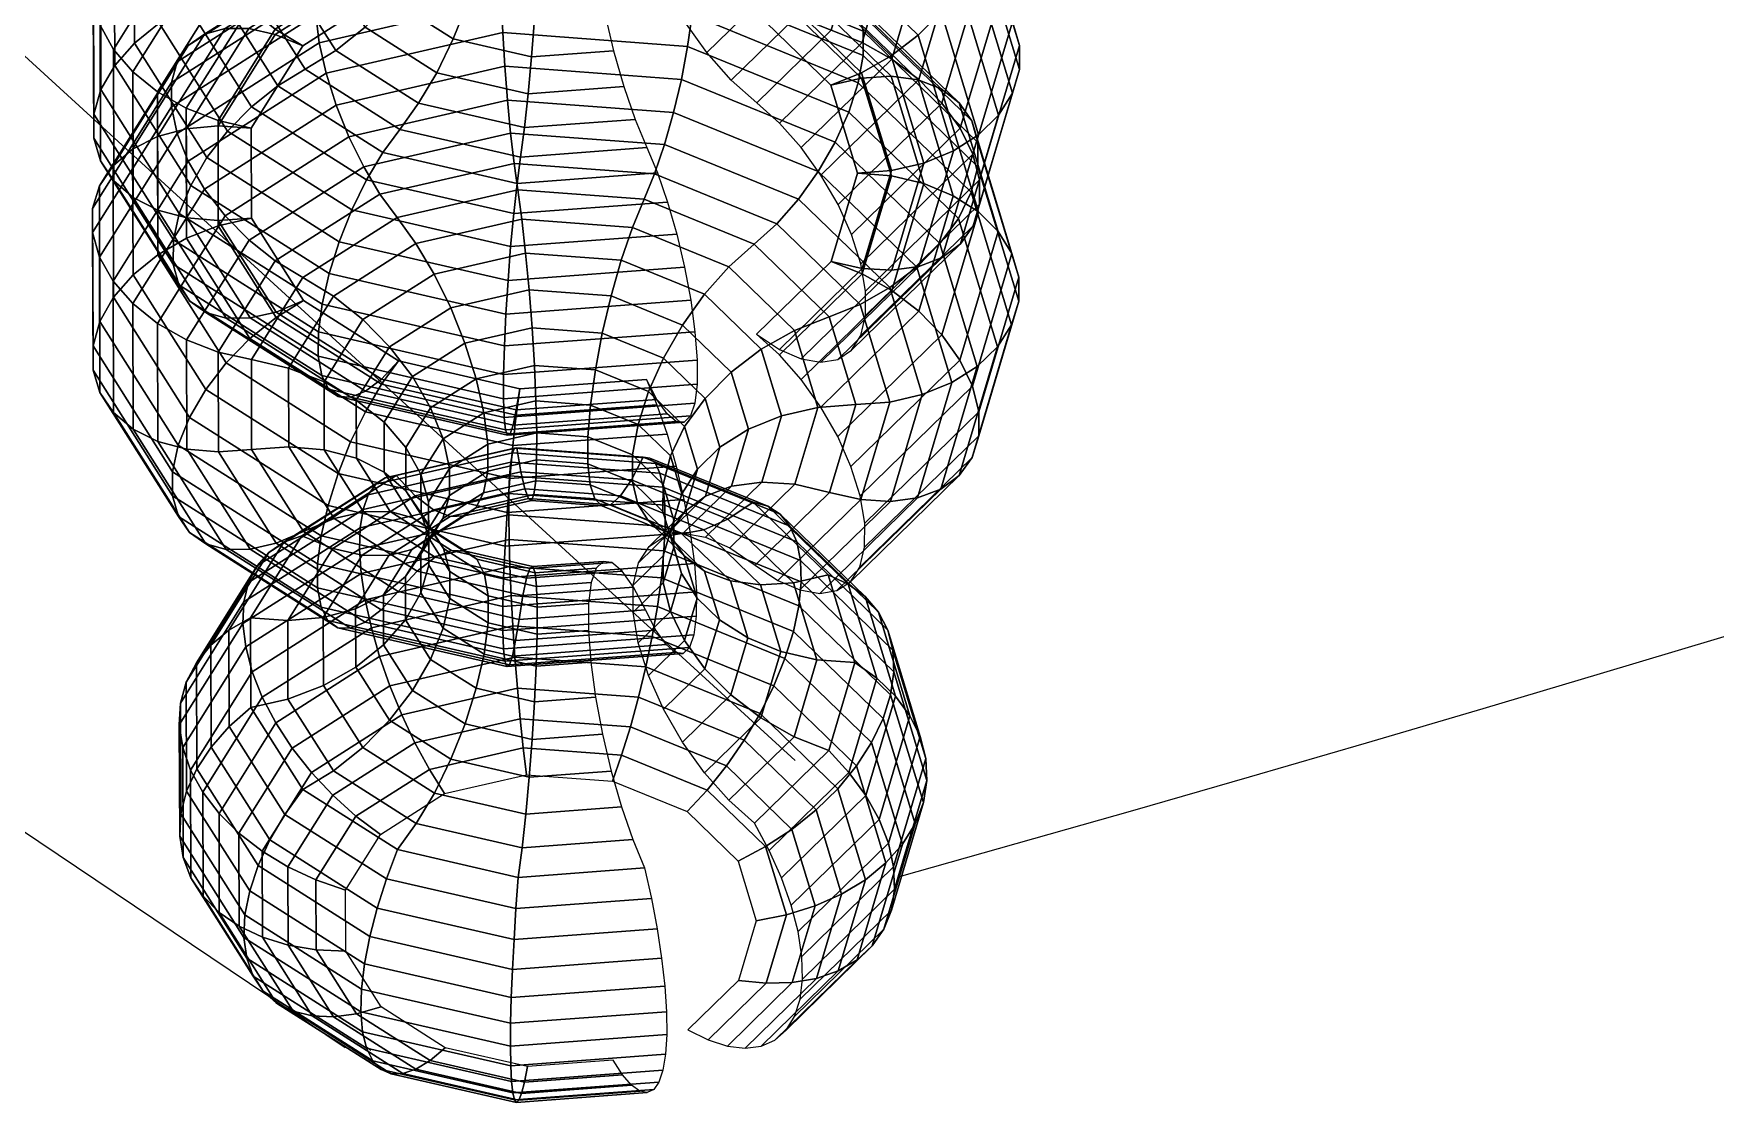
# Model space of a CAD drawing. Extents: x 268 to 383, y 668 to 793.
# Drawn here: x 272.861 to 273.0914, y 678.0861 to 678.2325 of the extents above; entities that cross this region are included whole.
import ezdxf

# ---------------------------------------------------------------- set-up
doc = ezdxf.new("R2010")
doc.units = 0
doc.header["$LTSCALE"] = 0.5
doc.header["$MEASUREMENT"] = 0
doc.layers.add('P02', color=1, linetype='CONTINUOUS')
doc.layers.add('P03', color=5, linetype='CONTINUOUS')

# ---------------------------------------------------------------- blocks, each defined once
blk = doc.blocks.new('2')
at = {"layer": 'P03', "extrusion": (-0.741602, -0.473162, 0.475546), "elevation": 40.8886}
blk.add_lwpolyline([(-42.9817, 2.3996), (-38.9992, 5.3469)], dxfattribs=at)
at = {"layer": 'P03', "extrusion": (0.002275, 0.707103, 0.707107)}
for points, elevation in [([(54.3242, 0.489), (52.7681, 2.4883)], 23.6374), ([(55.2251, 1.3077), (53.3834, 3.0475)], 23.6374), ([(53.3543, 3.0148), (53.3481, 3.0216)], 23.6065)]:
    blk.add_lwpolyline(points, dxfattribs=dict(at, elevation=elevation))
at = {"layer": 'P03', "extrusion": (0.670836, -0.525474, 0.523313)}
blk.add_arc((45.8888, 89.9757, -33.293), 81.7231, 215.503518, 256.37954, dxfattribs=at)
at = {"layer": 'P03'}
mesh = blk.add_polymesh((7, 9), dxfattribs=at)
for k, corner in enumerate([(-53.273, 16.3918, 19.8648), (-53.2415, 16.4004, 19.9055), (-53.2165, 16.4175, 19.9481), (-53.1991, 16.4424, 19.9907), (-53.1902, 16.4741, 20.0313), (-53.1901, 16.511, 20.0683), (-53.1988, 16.5517, 20.0999), (-53.2159, 16.5943, 20.1249), (-53.2407, 16.637, 20.1421), (-53.3187, 16.3189, 19.9378), (-53.2806, 16.3379, 19.9681), (-53.2504, 16.3633, 20.0025), (-53.2295, 16.3939, 20.0393), (-53.2188, 16.4285, 20.077), (-53.2187, 16.4654, 20.114), (-53.2292, 16.5032, 20.1485), (-53.2499, 16.5401, 20.1792), (-53.2798, 16.5745, 20.2047), (-53.3184, 16.2391, 20.0176), (-53.2804, 16.2695, 20.0365), (-53.2502, 16.3039, 20.0618), (-53.2294, 16.3408, 20.0924), (-53.2186, 16.3786, 20.1269), (-53.2185, 16.4155, 20.1639), (-53.229, 16.4501, 20.2016), (-53.2497, 16.4807, 20.2386), (-53.2796, 16.5061, 20.2731), (-53.2723, 16.1662, 20.0904), (-53.2408, 16.207, 20.0989), (-53.2159, 16.2497, 20.1159), (-53.1986, 16.2923, 20.1408), (-53.1898, 16.333, 20.1724), (-53.1896, 16.3699, 20.2094), (-53.1983, 16.4015, 20.2501), (-53.2154, 16.4265, 20.2927), (-53.2401, 16.4436, 20.3355), (-53.1882, 16.1128, 20.1435), (-53.1688, 16.1613, 20.1444), (-53.1534, 16.21, 20.1555), (-53.1427, 16.2568, 20.1762), (-53.1372, 16.2996, 20.2056), (-53.1371, 16.3365, 20.2426), (-53.1424, 16.366, 20.2854), (-53.1528, 16.3868, 20.3322), (-53.168, 16.3978, 20.381), (-53.0808, 16.0881, 20.1679), (-53.0768, 16.1401, 20.1653), (-53.0735, 16.1916, 20.1735), (-53.0712, 16.2403, 20.1923), (-53.07, 16.2841, 20.2208), (-53.0699, 16.3211, 20.2578), (-53.0709, 16.3496, 20.3016), (-53.0729, 16.3684, 20.3503), (-53.076, 16.3767, 20.4018), (-52.9686, 16.0964, 20.1591), (-52.9806, 16.1473, 20.1578), (-52.99, 16.1978, 20.1671), (-52.9966, 16.2459, 20.1866), (-52.9998, 16.2894, 20.2154), (-52.9997, 16.3263, 20.2524), (-52.9962, 16.3552, 20.2958), (-52.9895, 16.3746, 20.3438), (-52.9798, 16.3839, 20.3944)]):
    mesh.set_mesh_vertex(divmod(k, 9), corner)
mesh = blk.add_polymesh((9, 9), dxfattribs=at)
for k, corner in enumerate([(-52.7116, 15.6745, 19.9079), (-52.6845, 15.6699, 19.9456), (-52.6612, 15.6739, 19.9859), (-52.6428, 15.6864, 20.027), (-52.63, 15.7067, 20.0671), (-52.6235, 15.734, 20.1045), (-52.6235, 15.7671, 20.1374), (-52.63, 15.8046, 20.1646), (-52.6427, 15.8448, 20.1847), (-52.5872, 15.7959, 19.786), (-52.5503, 15.801, 19.8141), (-52.5185, 15.8132, 19.8462), (-52.4935, 15.8322, 19.8808), (-52.4761, 15.857, 19.9164), (-52.4673, 15.8866, 19.9514), (-52.4673, 15.9196, 19.9844), (-52.4762, 15.9548, 20.0139), (-52.4936, 15.9904, 20.0386), (-52.5436, 15.9428, 19.639), (-52.5031, 15.9594, 19.6555), (-52.4685, 15.9816, 19.6776), (-52.4411, 16.0084, 19.7043), (-52.4221, 16.0387, 19.7345), (-52.4124, 16.071, 19.7668), (-52.4125, 16.104, 19.7998), (-52.4222, 16.1363, 19.8322), (-52.4412, 16.1665, 19.8624), (-52.5882, 16.0896, 19.4923), (-52.5513, 16.1179, 19.4972), (-52.5196, 16.15, 19.5094), (-52.4946, 16.1847, 19.5282), (-52.4773, 16.2203, 19.553), (-52.4685, 16.2554, 19.5826), (-52.4685, 16.2884, 19.6156), (-52.4774, 16.3179, 19.6508), (-52.4947, 16.3425, 19.6865), (-52.7134, 16.2111, 19.3713), (-52.6864, 16.2489, 19.3666), (-52.6632, 16.2893, 19.3706), (-52.6449, 16.3305, 19.3829), (-52.6322, 16.3706, 19.4032), (-52.6257, 16.408, 19.4305), (-52.6257, 16.4409, 19.4636), (-52.6322, 16.4681, 19.5011), (-52.6448, 16.4882, 19.5414), (-52.8975, 16.2861, 19.2968), (-52.885, 16.3299, 19.2863), (-52.8743, 16.3754, 19.2852), (-52.8659, 16.4206, 19.2936), (-52.86, 16.4635, 19.3111), (-52.857, 16.5023, 19.337), (-52.8569, 16.5352, 19.3701), (-52.8598, 16.5609, 19.409), (-52.8656, 16.5782, 19.4521), (-53.1087, 16.3018, 19.2818), (-53.1129, 16.3469, 19.2701), (-53.1166, 16.3934, 19.2679), (-53.1194, 16.4394, 19.2755), (-53.1213, 16.4829, 19.2925), (-53.1222, 16.522, 19.3181), (-53.1221, 16.5549, 19.3513), (-53.1209, 16.5803, 19.3905), (-53.1188, 16.597, 19.4341), (-53.3104, 16.2554, 19.3288), (-53.3306, 16.2968, 19.3208), (-53.3479, 16.3402, 19.3219), (-53.3616, 16.3837, 19.332), (-53.3709, 16.4255, 19.3507), (-53.3756, 16.4637, 19.3772), (-53.3755, 16.4966, 19.4103), (-53.3704, 16.5229, 19.4487), (-53.3607, 16.5414, 19.4905), (-53.4679, 16.155, 19.4298), (-53.5005, 16.1884, 19.4298), (-53.5285, 16.225, 19.4377), (-53.5506, 16.2631, 19.4532), (-53.5657, 16.3012, 19.4756), (-53.5734, 16.3375, 19.504), (-53.5732, 16.3705, 19.5371), (-53.5651, 16.3987, 19.5735), (-53.5495, 16.4209, 19.6115)]):
    mesh.set_mesh_vertex(divmod(k, 9), corner)
mesh = blk.add_polymesh((9, 9), dxfattribs=at)
for k, corner in enumerate([(-52.6427, 15.8448, 20.1847), (-52.6611, 15.8859, 20.197), (-52.6844, 15.9263, 20.2008), (-52.7115, 15.964, 20.1961), (-52.7413, 15.9975, 20.183), (-52.7725, 16.0254, 20.1621), (-52.8073, 16.0565, 20.1387), (-52.8407, 16.0941, 20.1241), (-52.871, 16.1363, 20.1189), (-52.4936, 15.9904, 20.0386), (-52.5187, 16.025, 20.0575), (-52.5504, 16.0571, 20.0696), (-52.5874, 16.0852, 20.0745), (-52.6281, 16.1081, 20.072), (-52.6706, 16.1249, 20.0622), (-52.7181, 16.1437, 20.0513), (-52.7635, 16.1694, 20.0485), (-52.8048, 16.2009, 20.0541), (-52.4412, 16.1665, 19.8624), (-52.4687, 16.1932, 19.8892), (-52.5034, 16.2152, 19.9113), (-52.5439, 16.2317, 19.9279), (-52.5883, 16.2418, 19.9382), (-52.6348, 16.2452, 19.9418), (-52.6867, 16.2491, 19.9458), (-52.7364, 16.2605, 19.9574), (-52.7816, 16.279, 19.976), (-52.4947, 16.3425, 19.6865), (-52.5198, 16.3613, 19.7212), (-52.5515, 16.3734, 19.7533), (-52.5884, 16.3782, 19.7816), (-52.6289, 16.3755, 19.8046), (-52.6713, 16.3656, 19.8215), (-52.7188, 16.3545, 19.8405), (-52.7641, 16.3516, 19.8664), (-52.8053, 16.3571, 19.898), (-52.6448, 16.4882, 19.5414), (-52.6631, 16.5004, 19.5826), (-52.6863, 16.5041, 19.623), (-52.7133, 16.4993, 19.6608), (-52.7429, 16.4861, 19.6944), (-52.7739, 16.4651, 19.7224), (-52.8086, 16.4416, 19.7536), (-52.8417, 16.4269, 19.7913), (-52.8719, 16.4216, 19.8337), (-52.8656, 16.5782, 19.4521), (-52.8739, 16.5863, 19.4973), (-52.8845, 16.585, 19.5428), (-52.8969, 16.5742, 19.5865), (-52.9105, 16.5544, 19.6266), (-52.9248, 16.5266, 19.6613), (-52.9407, 16.4955, 19.7002), (-52.9559, 16.4735, 19.7451), (-52.9698, 16.4615, 19.7941), (-53.1188, 16.597, 19.4341), (-53.1158, 16.6043, 19.4801), (-53.112, 16.6019, 19.5266), (-53.1076, 16.5898, 19.5716), (-53.1028, 16.5687, 19.613), (-53.0978, 16.5394, 19.649), (-53.0923, 16.5068, 19.6894), (-53.0869, 16.4832, 19.7358), (-53.082, 16.4699, 19.7861), (-53.3607, 16.5414, 19.4905), (-53.3468, 16.5512, 19.534), (-53.3293, 16.5519, 19.5773), (-53.3089, 16.5436, 19.6185), (-53.2865, 16.5265, 19.6558), (-53.2632, 16.5014, 19.6876), (-53.2371, 16.4735, 19.7232), (-53.2121, 16.4544, 19.765), (-53.1893, 16.4452, 19.8111), (-53.5495, 16.4209, 19.6115), (-53.5271, 16.4361, 19.6496), (-53.4988, 16.4437, 19.686), (-53.4659, 16.4434, 19.7192), (-53.4299, 16.435, 19.7477), (-53.3922, 16.4191, 19.7703), (-53.3501, 16.4014, 19.7956), (-53.3098, 16.3921, 19.8276), (-53.273, 16.3918, 19.8648)]):
    mesh.set_mesh_vertex(divmod(k, 9), corner)
mesh = blk.add_polymesh((7, 9), dxfattribs=at)
for k, corner in enumerate([(-53.5495, 16.4209, 19.6115), (-53.5271, 16.4361, 19.6496), (-53.4988, 16.4437, 19.686), (-53.4659, 16.4434, 19.7192), (-53.4299, 16.435, 19.7477), (-53.3922, 16.4191, 19.7703), (-53.3501, 16.4014, 19.7956), (-53.3098, 16.3921, 19.8276), (-53.273, 16.3918, 19.8648), (-53.6525, 16.2565, 19.7763), (-53.6255, 16.2791, 19.8069), (-53.5913, 16.296, 19.834), (-53.5516, 16.3065, 19.8563), (-53.5081, 16.3102, 19.8728), (-53.4626, 16.3067, 19.8829), (-53.4117, 16.3029, 19.8943), (-53.363, 16.3071, 19.9128), (-53.3187, 16.3189, 19.9378), (-53.6519, 16.0765, 19.9563), (-53.6249, 16.1072, 19.9788), (-53.5908, 16.1344, 19.9957), (-53.5512, 16.1568, 20.0061), (-53.5076, 16.1735, 20.0095), (-53.4622, 16.1837, 20.0059), (-53.4114, 16.1952, 20.002), (-53.3627, 16.2139, 20.006), (-53.3184, 16.2391, 20.0176), (-53.5478, 15.912, 20.1204), (-53.5255, 15.9502, 20.1356), (-53.4973, 15.9867, 20.1431), (-53.4646, 16.02, 20.1426), (-53.4286, 16.0486, 20.1341), (-53.3911, 16.0713, 20.1181), (-53.3491, 16.0968, 20.1002), (-53.3089, 16.1289, 20.0909), (-53.2723, 16.1662, 20.0904), (-53.3583, 15.7916, 20.2402), (-53.3445, 15.8351, 20.25), (-53.3271, 15.8785, 20.2507), (-53.3068, 15.9198, 20.2423), (-53.2847, 15.9571, 20.2251), (-53.2615, 15.989, 20.2), (-53.2356, 16.0247, 20.1719), (-53.2108, 16.0666, 20.1529), (-53.1882, 16.1128, 20.1435), (-53.116, 15.736, 20.2951), (-53.1131, 15.782, 20.3024), (-53.1095, 15.8285, 20.2999), (-53.1053, 15.8735, 20.2879), (-53.1007, 15.9149, 20.2668), (-53.0959, 15.951, 20.2375), (-53.0906, 15.9914, 20.2048), (-53.0855, 16.0378, 20.1812), (-53.0808, 16.0881, 20.1679), (-52.8629, 15.7548, 20.2754), (-52.8714, 15.8, 20.2836), (-52.8821, 15.8454, 20.2823), (-52.8947, 15.8891, 20.2716), (-52.9085, 15.9292, 20.2519), (-52.923, 15.9639, 20.2241), (-52.9391, 16.0027, 20.193), (-52.9545, 16.0475, 20.1711), (-52.9686, 16.0964, 20.1591)]):
    mesh.set_mesh_vertex(divmod(k, 9), corner)
mesh = blk.add_polymesh((7, 9), dxfattribs=at)
for k, corner in enumerate([(-53.4679, 16.155, 19.4298), (-53.5005, 16.1884, 19.4298), (-53.5285, 16.225, 19.4377), (-53.5506, 16.2631, 19.4532), (-53.5657, 16.3012, 19.4756), (-53.5734, 16.3375, 19.504), (-53.5732, 16.3705, 19.5371), (-53.5651, 16.3987, 19.5735), (-53.5495, 16.4209, 19.6115), (-53.5538, 16.0178, 19.5672), (-53.5932, 16.0404, 19.5781), (-53.627, 16.0677, 19.5953), (-53.6537, 16.0985, 19.6182), (-53.672, 16.1315, 19.6457), (-53.6813, 16.1653, 19.6766), (-53.681, 16.1983, 19.7097), (-53.6713, 16.2291, 19.7434), (-53.6525, 16.2565, 19.7763), (-53.5533, 15.8677, 19.7174), (-53.5927, 15.8784, 19.74), (-53.6265, 15.8955, 19.7674), (-53.6531, 15.9183, 19.7984), (-53.6714, 15.9458, 19.8314), (-53.6807, 15.9767, 19.8652), (-53.6804, 16.0098, 19.8982), (-53.6707, 16.0435, 19.929), (-53.6519, 16.0765, 19.9563), (-53.4665, 15.7306, 19.8542), (-53.4991, 15.7304, 19.8877), (-53.5269, 15.7382, 19.9244), (-53.5489, 15.7537, 19.9626), (-53.564, 15.7761, 20.0008), (-53.5717, 15.8044, 20.0371), (-53.5714, 15.8375, 20.0701), (-53.5634, 15.8739, 20.0983), (-53.5478, 15.912, 20.1204), (-53.3084, 15.6301, 19.9542), (-53.3284, 15.622, 19.9956), (-53.3456, 15.623, 20.039), (-53.3591, 15.6331, 20.0826), (-53.3684, 15.6518, 20.1244), (-53.3731, 15.6783, 20.1626), (-53.3729, 15.7114, 20.1956), (-53.3679, 15.7497, 20.2218), (-53.3583, 15.7916, 20.2402), (-53.1063, 15.5837, 19.9999), (-53.1104, 15.572, 20.0449), (-53.1139, 15.5698, 20.0915), (-53.1166, 15.5774, 20.1375), (-53.1184, 15.5944, 20.181), (-53.1193, 15.62, 20.2201), (-53.1192, 15.6531, 20.253), (-53.1181, 15.6924, 20.2784), (-53.116, 15.736, 20.2951), (-52.8952, 15.5994, 19.9835), (-52.8826, 15.5889, 20.0273), (-52.8718, 15.5878, 20.0727), (-52.8632, 15.5963, 20.1178), (-52.8572, 15.6138, 20.1607), (-52.8541, 15.6397, 20.1995), (-52.8541, 15.6729, 20.2324), (-52.857, 15.7118, 20.2581), (-52.8629, 15.7548, 20.2754)]):
    mesh.set_mesh_vertex(divmod(k, 9), corner)
mesh = blk.add_polymesh((9, 9), dxfattribs=at)
for k, corner in enumerate([(-52.6433, 15.527, 19.8677), (-52.6615, 15.5682, 19.8802), (-52.6847, 15.6086, 19.8843), (-52.7117, 15.6465, 19.8799), (-52.7414, 15.6802, 19.8671), (-52.7726, 15.7083, 19.8464), (-52.7726, 15.7083, 19.8464), (-52.7414, 15.6875, 19.8743), (-52.7116, 15.6745, 19.9079), (-52.494, 15.6728, 19.7214), (-52.5189, 15.7075, 19.7405), (-52.5504, 15.7397, 19.7528), (-52.5873, 15.768, 19.758), (-52.6278, 15.7911, 19.7558), (-52.6703, 15.8081, 19.7462), (-52.6703, 15.8081, 19.7462), (-52.6278, 15.7984, 19.763), (-52.5872, 15.7959, 19.786), (-52.4416, 15.8491, 19.545), (-52.4688, 15.8759, 19.5719), (-52.5033, 15.8981, 19.5942), (-52.5436, 15.9148, 19.611), (-52.588, 15.9252, 19.6216), (-52.6344, 15.9288, 19.6254), (-52.6344, 15.9288, 19.6254), (-52.588, 15.9324, 19.6288), (-52.5436, 15.9428, 19.639), (-52.4951, 16.0253, 19.3689), (-52.52, 16.0443, 19.4036), (-52.5515, 16.0566, 19.4359), (-52.5882, 16.0617, 19.4643), (-52.6287, 16.0593, 19.4876), (-52.6711, 16.0496, 19.5048), (-52.6711, 16.0496, 19.5048), (-52.6287, 16.0665, 19.4949), (-52.5882, 16.0896, 19.4923), (-52.6454, 16.1711, 19.2236), (-52.6635, 16.1836, 19.2648), (-52.6865, 16.1877, 19.3053), (-52.7134, 16.1831, 19.3433), (-52.743, 16.1702, 19.3771), (-52.774, 16.1494, 19.4052), (-52.774, 16.1494, 19.4052), (-52.743, 16.1774, 19.3843), (-52.7134, 16.2111, 19.3713), (-52.8664, 16.2612, 19.1342), (-52.8747, 16.2697, 19.1794), (-52.8852, 16.2687, 19.2249), (-52.8976, 16.2582, 19.2688), (-52.9111, 16.2387, 19.3091), (-52.9254, 16.2111, 19.344), (-52.9254, 16.2111, 19.344), (-52.9111, 16.246, 19.3163), (-52.8975, 16.2861, 19.2968), (-53.1199, 16.2801, 19.1162), (-53.1169, 16.2877, 19.1622), (-53.1131, 16.2856, 19.2087), (-53.1088, 16.2739, 19.2538), (-53.104, 16.253, 19.2954), (-53.099, 16.224, 19.3317), (-53.099, 16.224, 19.3317), (-53.104, 16.2603, 19.3026), (-53.1087, 16.3018, 19.2818), (-53.3621, 16.2244, 19.1726), (-53.3483, 16.2345, 19.2162), (-53.3309, 16.2355, 19.2595), (-53.3105, 16.2275, 19.3008), (-53.2882, 16.2107, 19.3383), (-53.2649, 16.1859, 19.3704), (-53.2649, 16.1859, 19.3704), (-53.2882, 16.2179, 19.3456), (-53.3104, 16.2554, 19.3288), (-53.5511, 16.1038, 19.2938), (-53.5289, 16.1193, 19.3319), (-53.5008, 16.1271, 19.3685), (-53.468, 16.127, 19.4018), (-53.432, 16.1189, 19.4305), (-53.3943, 16.1033, 19.4534), (-53.3943, 16.1033, 19.4534), (-53.432, 16.1262, 19.4378), (-53.4679, 16.155, 19.4298)]):
    mesh.set_mesh_vertex(divmod(k, 9), corner)
mesh = blk.add_polymesh((9, 9), dxfattribs=at)
for k, corner in enumerate([(-52.7134, 15.358, 19.5901), (-52.6862, 15.3532, 19.6278), (-52.6628, 15.357, 19.6681), (-52.6442, 15.3692, 19.7092), (-52.6313, 15.3894, 19.7494), (-52.6246, 15.4165, 19.7868), (-52.6244, 15.4495, 19.82), (-52.6307, 15.4869, 19.8473), (-52.6433, 15.527, 19.8677), (-52.5893, 15.4791, 19.4685), (-52.5522, 15.484, 19.4965), (-52.5204, 15.4961, 19.5285), (-52.4951, 15.5149, 19.5631), (-52.4775, 15.5395, 19.5987), (-52.4684, 15.569, 19.6338), (-52.4682, 15.602, 19.6669), (-52.4768, 15.6371, 19.6965), (-52.494, 15.6728, 19.7214), (-52.5458, 15.6256, 19.3219), (-52.5052, 15.6421, 19.3382), (-52.4704, 15.6642, 19.3602), (-52.4427, 15.6909, 19.3868), (-52.4235, 15.7211, 19.4169), (-52.4136, 15.7534, 19.4492), (-52.4133, 15.7865, 19.4823), (-52.4228, 15.8188, 19.5147), (-52.4416, 15.8491, 19.545), (-52.5903, 15.7721, 19.1755), (-52.5533, 15.8003, 19.1803), (-52.5215, 15.8324, 19.1922), (-52.4962, 15.867, 19.2109), (-52.4787, 15.9027, 19.2355), (-52.4696, 15.9378, 19.265), (-52.4694, 15.9709, 19.298), (-52.478, 16.0005, 19.3332), (-52.4951, 16.0253, 19.3689), (-52.7152, 15.8933, 19.0548), (-52.6881, 15.9311, 19.0499), (-52.6648, 15.9715, 19.0536), (-52.6463, 16.0126, 19.0658), (-52.6335, 16.0528, 19.0859), (-52.6268, 16.0903, 19.113), (-52.6266, 16.1235, 19.146), (-52.6329, 16.1508, 19.1834), (-52.6454, 16.1711, 19.2236), (-52.8989, 15.9682, 18.9805), (-52.8864, 16.0119, 18.9697), (-52.8756, 16.0574, 18.9683), (-52.8671, 16.1026, 18.9765), (-52.8611, 16.1457, 18.9938), (-52.858, 16.1846, 19.0195), (-52.8579, 16.2177, 19.0524), (-52.8607, 16.2437, 19.0912), (-52.8664, 16.2612, 19.1342), (-53.1096, 15.9838, 18.9655), (-53.1138, 16.0288, 18.9535), (-53.1175, 16.0754, 18.9512), (-53.1203, 16.1215, 18.9585), (-53.1223, 16.1651, 18.9752), (-53.1232, 16.2043, 19.0006), (-53.1231, 16.2374, 19.0336), (-53.122, 16.2631, 19.0727), (-53.1199, 16.2801, 19.1162), (-53.3108, 15.9376, 19.0124), (-53.3311, 15.9789, 19.0042), (-53.3485, 16.0222, 19.005), (-53.3623, 16.0658, 19.0149), (-53.3718, 16.1077, 19.0334), (-53.3766, 16.146, 19.0597), (-53.3766, 16.1792, 19.0927), (-53.3717, 16.2057, 19.1309), (-53.3621, 16.2244, 19.1726), (-53.4679, 15.8373, 19.1132), (-53.5007, 15.8707, 19.1129), (-53.5288, 15.9072, 19.1206), (-53.5511, 15.9454, 19.136), (-53.5664, 15.9835, 19.1582), (-53.5743, 16.0199, 19.1865), (-53.5743, 16.053, 19.2195), (-53.5665, 16.0814, 19.2558), (-53.5511, 16.1038, 19.2938)]):
    mesh.set_mesh_vertex(divmod(k, 9), corner)
mesh = blk.add_polymesh((7, 9), dxfattribs=at)
for k, corner in enumerate([(-53.5511, 16.1038, 19.2938), (-53.5289, 16.1193, 19.3319), (-53.5008, 16.1271, 19.3685), (-53.468, 16.127, 19.4018), (-53.432, 16.1189, 19.4305), (-53.3943, 16.1033, 19.4534), (-53.3943, 16.1033, 19.4534), (-53.432, 16.1262, 19.4378), (-53.4679, 16.155, 19.4298), (-53.6542, 15.9392, 19.4588), (-53.6274, 15.962, 19.4896), (-53.5935, 15.9791, 19.5168), (-53.5539, 15.9899, 19.5392), (-53.5104, 15.9937, 19.556), (-53.465, 15.9905, 19.5663), (-53.465, 15.9905, 19.5663), (-53.5104, 16.001, 19.5633), (-53.5538, 16.0178, 19.5672), (-53.6536, 15.759, 19.639), (-53.6268, 15.7898, 19.6617), (-53.5929, 15.8171, 19.6788), (-53.5534, 15.8397, 19.6894), (-53.51, 15.8566, 19.6931), (-53.4646, 15.8671, 19.6898), (-53.4646, 15.8671, 19.6898), (-53.51, 15.8639, 19.7003), (-53.5533, 15.8677, 19.7174), (-53.5494, 15.5943, 19.8033), (-53.5273, 15.6325, 19.8187), (-53.4993, 15.6691, 19.8265), (-53.4666, 15.7026, 19.8262), (-53.4307, 15.7314, 19.8181), (-53.3932, 15.7544, 19.8023), (-53.3932, 15.7544, 19.8023), (-53.4307, 15.7387, 19.8253), (-53.4665, 15.7306, 19.8542), (-53.3597, 15.4737, 19.9233), (-53.346, 15.5173, 19.9333), (-53.3287, 15.5607, 19.9343), (-53.3085, 15.6021, 19.9262), (-53.2864, 15.6397, 19.9093), (-53.2632, 15.6718, 19.8844), (-53.2632, 15.6718, 19.8844), (-53.2863, 15.6469, 19.9166), (-53.3084, 15.6301, 19.9542), (-53.1171, 15.4181, 19.9782), (-53.1142, 15.4641, 19.9858), (-53.1106, 15.5107, 19.9837), (-53.1064, 15.5557, 19.9719), (-53.1019, 15.5973, 19.9511), (-53.0971, 15.6336, 19.922), (-53.0971, 15.6336, 19.9221), (-53.1018, 15.6046, 19.9583), (-53.1063, 15.5837, 19.9999), (-52.8637, 15.4369, 19.9585), (-52.8721, 15.4821, 19.967), (-52.8828, 15.5276, 19.966), (-52.8953, 15.5714, 19.9556), (-52.9091, 15.6116, 19.9361), (-52.9235, 15.6465, 19.9086), (-52.9235, 15.6465, 19.9086), (-52.9091, 15.6189, 19.9434), (-52.8952, 15.5994, 19.9835)]):
    mesh.set_mesh_vertex(divmod(k, 9), corner)
mesh = blk.add_polymesh((7, 9), dxfattribs=at)
for k, corner in enumerate([(-53.4679, 15.8373, 19.1132), (-53.5007, 15.8707, 19.1129), (-53.5288, 15.9072, 19.1206), (-53.5511, 15.9454, 19.136), (-53.5664, 15.9835, 19.1582), (-53.5743, 16.0199, 19.1865), (-53.5743, 16.053, 19.2195), (-53.5665, 16.0814, 19.2558), (-53.5511, 16.1038, 19.2938), (-53.5536, 15.7005, 19.2503), (-53.5932, 15.723, 19.2609), (-53.6272, 15.7502, 19.278), (-53.6541, 15.7809, 19.3007), (-53.6727, 15.8139, 19.3282), (-53.6822, 15.8477, 19.3591), (-53.6822, 15.8807, 19.3921), (-53.6728, 15.9117, 19.4258), (-53.6542, 15.9392, 19.4588), (-53.5531, 15.5507, 19.4), (-53.5927, 15.5613, 19.4226), (-53.6266, 15.5783, 19.4499), (-53.6535, 15.6009, 19.4808), (-53.6721, 15.6283, 19.5138), (-53.6816, 15.6591, 19.5476), (-53.6816, 15.6922, 19.5807), (-53.6722, 15.7259, 19.6116), (-53.6536, 15.759, 19.639), (-53.4665, 15.4139, 19.5366), (-53.4992, 15.4136, 19.57), (-53.5272, 15.4212, 19.6066), (-53.5494, 15.4365, 19.6449), (-53.5647, 15.4587, 19.683), (-53.5726, 15.4869, 19.7195), (-53.5726, 15.5199, 19.7526), (-53.5648, 15.5562, 19.7809), (-53.5494, 15.5943, 19.8033), (-53.3088, 15.3137, 19.6363), (-53.3289, 15.3054, 19.6776), (-53.3462, 15.3062, 19.7211), (-53.3598, 15.316, 19.7647), (-53.3692, 15.3345, 19.8066), (-53.374, 15.3608, 19.845), (-53.374, 15.3937, 19.8781), (-53.3691, 15.432, 19.9046), (-53.3597, 15.4737, 19.9233), (-53.1072, 15.2674, 19.6819), (-53.1113, 15.2554, 19.7269), (-53.1148, 15.2531, 19.7735), (-53.1175, 15.2604, 19.8195), (-53.1194, 15.2771, 19.8632), (-53.1203, 15.3025, 19.9024), (-53.1202, 15.3355, 19.9355), (-53.1191, 15.3746, 19.9612), (-53.1171, 15.4181, 19.9782), (-52.8966, 15.2831, 19.6656), (-52.884, 15.2723, 19.7093), (-52.8731, 15.271, 19.7547), (-52.8644, 15.2792, 19.7999), (-52.8584, 15.2965, 19.8429), (-52.8552, 15.3222, 19.8818), (-52.8551, 15.3552, 19.915), (-52.8579, 15.394, 19.9409), (-52.8637, 15.4369, 19.9585)]):
    mesh.set_mesh_vertex(divmod(k, 9), corner)
mesh = blk.add_polymesh((9, 9), dxfattribs=at)
for k, corner in enumerate([(-52.9344, 15.3949, 19.2823), (-52.92, 15.4175, 19.3272), (-52.8993, 15.4313, 19.3731), (-52.8732, 15.4356, 19.4182), (-52.8428, 15.4303, 19.4603), (-52.8094, 15.4156, 19.4978), (-52.7745, 15.3921, 19.5288), (-52.7433, 15.3711, 19.5566), (-52.7134, 15.358, 19.5901), (-52.8904, 15.4379, 19.2392), (-52.8708, 15.4655, 19.279), (-52.8427, 15.4866, 19.3176), (-52.8071, 15.5002, 19.3534), (-52.7656, 15.5056, 19.3848), (-52.7201, 15.5027, 19.4103), (-52.6726, 15.4917, 19.429), (-52.63, 15.4817, 19.4457), (-52.5893, 15.4791, 19.4685), (-52.8749, 15.4898, 19.1871), (-52.8536, 15.5236, 19.2208), (-52.8228, 15.5535, 19.2506), (-52.7838, 15.5782, 19.2752), (-52.7385, 15.5967, 19.2936), (-52.6888, 15.6081, 19.3048), (-52.6368, 15.612, 19.3085), (-52.5903, 15.6154, 19.3118), (-52.5458, 15.6256, 19.3219), (-52.8907, 15.5418, 19.1352), (-52.8712, 15.5817, 19.1628), (-52.8431, 15.6204, 19.1838), (-52.8076, 15.6563, 19.1972), (-52.7662, 15.6878, 19.2026), (-52.7208, 15.7135, 19.1995), (-52.6734, 15.7323, 19.1883), (-52.6309, 15.7492, 19.1782), (-52.5903, 15.7721, 19.1755), (-52.935, 15.5848, 19.0924), (-52.9207, 15.6297, 19.115), (-52.9001, 15.6757, 19.1286), (-52.8741, 15.7209, 19.1329), (-52.8439, 15.7631, 19.1275), (-52.8106, 15.8007, 19.1127), (-52.7759, 15.8319, 19.0891), (-52.7449, 15.8597, 19.068), (-52.7152, 15.8933, 19.0548), (-53.0002, 15.6113, 19.0661), (-52.9935, 15.6594, 19.0855), (-52.984, 15.7099, 19.0947), (-52.972, 15.7608, 19.0933), (-52.9581, 15.8097, 19.0813), (-52.9428, 15.8546, 19.0592), (-52.9268, 15.8934, 19.0281), (-52.9125, 15.9281, 19.0002), (-52.8989, 15.9682, 18.9805), (-53.0749, 15.6169, 19.0608), (-53.077, 15.6656, 19.0796), (-53.0802, 15.7171, 19.0879), (-53.0843, 15.7691, 19.0853), (-53.0891, 15.8194, 19.072), (-53.0943, 15.8658, 19.0485), (-53.0999, 15.9062, 19.0158), (-53.1048, 15.9424, 18.9866), (-53.1096, 15.9838, 18.9655), (-53.1463, 15.6005, 19.0774), (-53.1568, 15.6472, 19.0982), (-53.1722, 15.696, 19.1093), (-53.1916, 15.7445, 19.1103), (-53.2142, 15.7907, 19.1012), (-53.2392, 15.8325, 19.0822), (-53.2652, 15.8682, 19.0543), (-53.2886, 15.9001, 19.0294), (-53.3108, 15.9376, 19.0124), (-53.202, 15.5649, 19.1131), (-53.2191, 15.6075, 19.1381), (-53.2439, 15.6502, 19.1553), (-53.2753, 15.6911, 19.164), (-53.3119, 15.7283, 19.1638), (-53.3521, 15.7604, 19.1547), (-53.3943, 15.7859, 19.1371), (-53.4319, 15.8087, 19.1213), (-53.4679, 15.8373, 19.1132)]):
    mesh.set_mesh_vertex(divmod(k, 9), corner)
mesh = blk.add_polymesh((7, 9), dxfattribs=at)
for k, corner in enumerate([(-53.202, 15.5649, 19.1131), (-53.2191, 15.6075, 19.1381), (-53.2439, 15.6502, 19.1553), (-53.2753, 15.6911, 19.164), (-53.3119, 15.7283, 19.1638), (-53.3521, 15.7604, 19.1547), (-53.3943, 15.7859, 19.1371), (-53.4319, 15.8087, 19.1213), (-53.4679, 15.8373, 19.1132), (-53.2324, 15.5164, 19.1617), (-53.2531, 15.5533, 19.1924), (-53.283, 15.5877, 19.2179), (-53.321, 15.6181, 19.2371), (-53.3652, 15.6433, 19.249), (-53.4138, 15.662, 19.2533), (-53.4647, 15.6735, 19.2497), (-53.5101, 15.6838, 19.2465), (-53.5536, 15.7005, 19.2503), (-53.2322, 15.4633, 19.2149), (-53.2529, 15.4939, 19.2518), (-53.2828, 15.5193, 19.2863), (-53.3207, 15.5383, 19.3169), (-53.3649, 15.5501, 19.3422), (-53.4135, 15.5542, 19.361), (-53.4643, 15.5505, 19.3727), (-53.5097, 15.5471, 19.3831), (-53.5531, 15.5507, 19.4), (-53.2015, 15.4148, 19.2633), (-53.2185, 15.4397, 19.3059), (-53.2433, 15.4568, 19.3487), (-53.2746, 15.4654, 19.3897), (-53.311, 15.4651, 19.4271), (-53.3512, 15.4558, 19.4593), (-53.3931, 15.4381, 19.4849), (-53.4307, 15.4222, 19.5078), (-53.4665, 15.4139, 19.5366), (-53.1455, 15.3792, 19.2986), (-53.156, 15.4, 19.3455), (-53.1712, 15.411, 19.3942), (-53.1905, 15.412, 19.4428), (-53.213, 15.4027, 19.4891), (-53.2377, 15.3837, 19.531), (-53.2636, 15.3558, 19.5668), (-53.2867, 15.3307, 19.5988), (-53.3088, 15.3137, 19.6363), (-53.0741, 15.3628, 19.3148), (-53.0761, 15.3816, 19.3635), (-53.0792, 15.3899, 19.4151), (-53.0831, 15.3873, 19.4671), (-53.0876, 15.374, 19.5174), (-53.0927, 15.3504, 19.5638), (-53.098, 15.3177, 19.6043), (-53.1027, 15.2885, 19.6404), (-53.1072, 15.2674, 19.6819), (-52.9994, 15.3684, 19.309), (-52.9926, 15.3878, 19.3571), (-52.983, 15.3971, 19.4076), (-52.9708, 15.3957, 19.4584), (-52.9567, 15.3837, 19.5073), (-52.9412, 15.3617, 19.5521), (-52.925, 15.3306, 19.5908), (-52.9105, 15.3028, 19.6255), (-52.8966, 15.2831, 19.6656)]):
    mesh.set_mesh_vertex(divmod(k, 9), corner)
mesh = blk.add_polymesh((9, 9), dxfattribs=at)
for k, corner in enumerate([(-52.8105, 15.0698, 19.1519), (-52.8438, 15.1073, 19.1374), (-52.8741, 15.1496, 19.1321), (-52.9001, 15.1947, 19.1366), (-52.9206, 15.2407, 19.1504), (-52.9348, 15.2857, 19.173), (-52.9419, 15.3275, 19.2035), (-52.9418, 15.3645, 19.2404), (-52.9344, 15.3949, 19.2823), (-52.7212, 15.1569, 19.0645), (-52.7666, 15.1826, 19.0618), (-52.808, 15.2141, 19.0674), (-52.8434, 15.25, 19.081), (-52.8714, 15.2888, 19.1022), (-52.8907, 15.3286, 19.1299), (-52.9006, 15.3679, 19.163), (-52.9004, 15.4049, 19.1999), (-52.8904, 15.4379, 19.2392), (-52.6899, 15.2623, 18.959), (-52.7396, 15.2737, 18.9706), (-52.7848, 15.2922, 18.9892), (-52.8235, 15.3169, 19.0141), (-52.8541, 15.3468, 19.0441), (-52.8753, 15.3806, 19.0779), (-52.886, 15.4167, 19.1141), (-52.8859, 15.4537, 19.151), (-52.8749, 15.4898, 19.1871), (-52.7219, 15.3677, 18.8537), (-52.7672, 15.3648, 18.8796), (-52.8085, 15.3703, 18.9112), (-52.8439, 15.3838, 18.9472), (-52.8718, 15.4049, 18.9861), (-52.8911, 15.4325, 19.026), (-52.9009, 15.4656, 19.0653), (-52.9008, 15.5025, 19.1023), (-52.8907, 15.5418, 19.1352), (-52.8118, 15.4549, 18.7668), (-52.8449, 15.4402, 18.8045), (-52.875, 15.4349, 18.8469), (-52.9009, 15.4392, 18.8921), (-52.9213, 15.4529, 18.9382), (-52.9354, 15.4755, 18.9832), (-52.9425, 15.506, 19.025), (-52.9424, 15.5429, 19.062), (-52.935, 15.5848, 19.0924), (-52.9439, 15.5087, 18.7134), (-52.9591, 15.4867, 18.7583), (-52.9729, 15.4748, 18.8073), (-52.9848, 15.4734, 18.8581), (-52.9941, 15.4826, 18.9087), (-53.0005, 15.5021, 18.9568), (-53.0037, 15.5309, 19.0003), (-53.0036, 15.5679, 19.0372), (-53.0002, 15.6113, 19.0661), (-53.0955, 15.52, 18.7026), (-53.0901, 15.4965, 18.749), (-53.0852, 15.4831, 18.7993), (-53.081, 15.4805, 18.8513), (-53.0776, 15.4888, 18.9028), (-53.0752, 15.5076, 18.9515), (-53.074, 15.5361, 18.9953), (-53.0738, 15.5731, 19.0322), (-53.0749, 15.6169, 19.0608), (-53.2403, 15.4867, 18.7364), (-53.2153, 15.4677, 18.7782), (-53.1925, 15.4584, 18.8243), (-53.1729, 15.4594, 18.8727), (-53.1574, 15.4705, 18.9214), (-53.1466, 15.4912, 18.9681), (-53.141, 15.5207, 19.0109), (-53.1409, 15.5577, 19.0479), (-53.1463, 15.6005, 19.0774), (-53.3533, 15.4146, 18.8089), (-53.3129, 15.4054, 18.8408), (-53.2762, 15.405, 18.878), (-53.2447, 15.4136, 18.9187), (-53.2197, 15.4307, 18.9613), (-53.2023, 15.4557, 19.0039), (-53.1934, 15.4873, 19.0445), (-53.1933, 15.5243, 19.0815), (-53.202, 15.5649, 19.1131)]):
    mesh.set_mesh_vertex(divmod(k, 9), corner)
mesh = blk.add_polymesh((9, 9), dxfattribs=at)
for k, corner in enumerate([(-52.713, 14.7973, 19.033), (-52.7096, 14.8249, 19.0656), (-52.7106, 14.856, 19.0951), (-52.7158, 14.89, 19.1208), (-52.7252, 14.9261, 19.1421), (-52.7385, 14.9634, 19.1585), (-52.7554, 15.0012, 19.1696), (-52.7756, 15.0386, 19.1753), (-52.8105, 15.0698, 19.1519), (-52.588, 14.9193, 18.9106), (-52.5835, 14.948, 18.9421), (-52.5849, 14.9788, 18.972), (-52.592, 15.0109, 18.9995), (-52.6048, 15.0436, 19.0242), (-52.623, 15.0762, 19.0453), (-52.6461, 15.1079, 19.0625), (-52.6737, 15.1381, 19.0754), (-52.7212, 15.1569, 19.0645), (-52.5442, 15.0667, 18.763), (-52.5393, 15.0969, 18.7931), (-52.5407, 15.1272, 18.8234), (-52.5485, 15.157, 18.8532), (-52.5626, 15.1857, 18.8819), (-52.5824, 15.2125, 18.9088), (-52.6077, 15.2369, 18.9334), (-52.6379, 15.2584, 18.955), (-52.6899, 15.2623, 18.959), (-52.589, 15.2142, 18.6156), (-52.5845, 15.2458, 18.6444), (-52.5858, 15.2756, 18.6751), (-52.593, 15.3031, 18.7072), (-52.6057, 15.3277, 18.74), (-52.6239, 15.3488, 18.7726), (-52.647, 15.366, 18.8045), (-52.6745, 15.3788, 18.8348), (-52.7219, 15.3677, 18.8537), (-52.7147, 15.3362, 18.4941), (-52.7114, 15.3689, 18.5217), (-52.7123, 15.3984, 18.5528), (-52.7175, 15.424, 18.5868), (-52.7269, 15.4452, 18.6229), (-52.7401, 15.4616, 18.6602), (-52.757, 15.4727, 18.6981), (-52.7771, 15.4783, 18.7356), (-52.8118, 15.4549, 18.7668), (-52.8996, 15.4116, 18.4193), (-52.898, 15.445, 18.4462), (-52.8984, 15.4742, 18.4775), (-52.9008, 15.4987, 18.5127), (-52.905, 15.5179, 18.5508), (-52.911, 15.5313, 18.5911), (-52.9187, 15.5387, 18.6327), (-52.928, 15.5398, 18.6745), (-52.9439, 15.5087, 18.7134), (-53.1117, 15.4273, 18.4042), (-53.1121, 15.4609, 18.431), (-53.1119, 15.4901, 18.4624), (-53.1109, 15.5143, 18.4977), (-53.1093, 15.5331, 18.5363), (-53.1071, 15.5459, 18.5772), (-53.1043, 15.5524, 18.6195), (-53.101, 15.5527, 18.6622), (-53.0955, 15.52, 18.7026), (-53.3143, 15.3807, 18.4515), (-53.3167, 15.4138, 18.4786), (-53.3158, 15.4432, 18.5099), (-53.3117, 15.4681, 18.5446), (-53.3046, 15.4882, 18.5818), (-53.2944, 15.5028, 18.6209), (-53.2816, 15.5117, 18.6608), (-53.2664, 15.5147, 18.7008), (-53.2403, 15.4867, 18.7364), (-53.4725, 15.2799, 18.5529), (-53.4763, 15.312, 18.581), (-53.4749, 15.3417, 18.612), (-53.4684, 15.3682, 18.645), (-53.4569, 15.391, 18.6795), (-53.4406, 15.4095, 18.7146), (-53.42, 15.4234, 18.7495), (-53.3954, 15.4323, 18.7835), (-53.3533, 15.4146, 18.8089)]):
    mesh.set_mesh_vertex(divmod(k, 9), corner)
mesh = blk.add_polymesh((7, 9), dxfattribs=at)
for k, corner in enumerate([(-53.3533, 15.4146, 18.8089), (-53.3129, 15.4054, 18.8408), (-53.2762, 15.405, 18.878), (-53.2447, 15.4136, 18.9187), (-53.2197, 15.4307, 18.9613), (-53.2023, 15.4557, 19.0039), (-53.1934, 15.4873, 19.0445), (-53.1933, 15.5243, 19.0815), (-53.202, 15.5649, 19.1131), (-53.4149, 15.3162, 18.9075), (-53.3662, 15.3203, 18.926), (-53.3219, 15.3321, 18.951), (-53.2838, 15.3511, 18.9814), (-53.2536, 15.3765, 19.0157), (-53.2327, 15.4071, 19.0525), (-53.222, 15.4417, 19.0902), (-53.2219, 15.4786, 19.1272), (-53.2324, 15.5164, 19.1617), (-53.4146, 15.2084, 19.0152), (-53.3659, 15.2272, 19.0192), (-53.3216, 15.2523, 19.0309), (-53.2836, 15.2827, 19.0498), (-53.2534, 15.3171, 19.075), (-53.2325, 15.354, 19.1056), (-53.2218, 15.3918, 19.1401), (-53.2217, 15.4287, 19.1771), (-53.2322, 15.4633, 19.2149), (-53.3523, 15.11, 19.1134), (-53.3121, 15.1421, 19.1041), (-53.2755, 15.1794, 19.1036), (-53.244, 15.2202, 19.1121), (-53.2191, 15.2629, 19.1292), (-53.2018, 15.3055, 19.154), (-53.1929, 15.3462, 19.1856), (-53.1928, 15.3831, 19.2226), (-53.2015, 15.4148, 19.2633), (-53.2388, 15.0379, 19.1852), (-53.214, 15.0798, 19.1661), (-53.1914, 15.126, 19.1568), (-53.172, 15.1745, 19.1576), (-53.1566, 15.2232, 19.1687), (-53.1459, 15.27, 19.1894), (-53.1404, 15.3128, 19.2189), (-53.1403, 15.3497, 19.2558), (-53.1455, 15.3792, 19.2986), (-53.0938, 15.0046, 19.218), (-53.0887, 15.051, 19.1944), (-53.084, 15.1013, 19.1811), (-53.0799, 15.1533, 19.1785), (-53.0767, 15.2048, 19.1868), (-53.0744, 15.2536, 19.2056), (-53.0732, 15.2973, 19.2341), (-53.0731, 15.3343, 19.271), (-53.0741, 15.3628, 19.3148), (-52.9423, 15.0159, 19.2062), (-52.9577, 15.0607, 19.1843), (-52.9717, 15.1096, 19.1724), (-52.9838, 15.1605, 19.171), (-52.9932, 15.211, 19.1803), (-52.9997, 15.2591, 19.1998), (-53.003, 15.3026, 19.2286), (-53.0029, 15.3395, 19.2656), (-52.9994, 15.3684, 19.309)]):
    mesh.set_mesh_vertex(divmod(k, 9), corner)
mesh = blk.add_polymesh((7, 9), dxfattribs=at)
for k, corner in enumerate([(-53.4725, 15.2799, 18.5529), (-53.4763, 15.312, 18.581), (-53.4749, 15.3417, 18.612), (-53.4684, 15.3682, 18.645), (-53.4569, 15.391, 18.6795), (-53.4406, 15.4095, 18.7146), (-53.42, 15.4234, 18.7495), (-53.3954, 15.4323, 18.7835), (-53.3533, 15.4146, 18.8089), (-53.5587, 15.1421, 18.6909), (-53.5634, 15.173, 18.7203), (-53.5618, 15.203, 18.7508), (-53.5539, 15.2317, 18.7818), (-53.54, 15.2583, 18.8125), (-53.5204, 15.2822, 18.8422), (-53.4955, 15.3029, 18.8703), (-53.4658, 15.3199, 18.8961), (-53.4149, 15.3162, 18.9075), (-53.5583, 14.9913, 18.8416), (-53.5629, 15.0208, 18.8725), (-53.5613, 15.0513, 18.9026), (-53.5534, 15.0823, 18.9312), (-53.5395, 15.113, 18.9577), (-53.5199, 15.1428, 18.9816), (-53.495, 15.171, 19.0022), (-53.4654, 15.1969, 19.0192), (-53.4146, 15.2084, 19.0152), (-53.4711, 14.8536, 18.9791), (-53.4749, 14.8817, 19.0112), (-53.4735, 14.9127, 19.0409), (-53.467, 14.9458, 19.0674), (-53.4556, 14.9803, 19.0901), (-53.4393, 15.0155, 19.1086), (-53.4188, 15.0505, 19.1225), (-53.3943, 15.0845, 19.1313), (-53.3523, 15.11, 19.1134), (-53.3123, 14.7527, 19.0795), (-53.3146, 14.7799, 19.1126), (-53.3137, 14.8112, 19.1419), (-53.3097, 14.8458, 19.1669), (-53.3026, 14.8831, 19.1868), (-53.2926, 14.9222, 19.2014), (-53.2798, 14.9622, 19.2103), (-53.2647, 15.0022, 19.2132), (-53.2388, 15.0379, 19.1852), (-53.1094, 14.7061, 19.1254), (-53.1098, 14.7329, 19.1589), (-53.1095, 14.7643, 19.1881), (-53.1086, 14.7997, 19.2124), (-53.1071, 14.8382, 19.2311), (-53.1049, 14.8791, 19.2439), (-53.1023, 14.9214, 19.2505), (-53.0991, 14.9642, 19.2507), (-53.0938, 15.0046, 19.218), (-52.8974, 14.7219, 19.1089), (-52.8958, 14.7488, 19.1423), (-52.8962, 14.7802, 19.1716), (-52.8985, 14.8153, 19.1961), (-52.9028, 14.8534, 19.2153), (-52.909, 14.8937, 19.2287), (-52.9168, 14.9352, 19.2361), (-52.9261, 14.9771, 19.2373), (-52.9423, 15.0159, 19.2062)]):
    mesh.set_mesh_vertex(divmod(k, 9), corner)
mesh = blk.add_polymesh((9, 9), dxfattribs=at)
for k, corner in enumerate([(-52.8668, 14.7555, 18.7515), (-52.839, 14.7417, 18.7811), (-52.8126, 14.7332, 18.8138), (-52.7882, 14.7303, 18.849), (-52.7663, 14.733, 18.8858), (-52.7475, 14.7414, 18.9235), (-52.7321, 14.7551, 18.9611), (-52.7205, 14.7738, 18.9979), (-52.713, 14.7973, 19.033), (-52.7975, 14.8231, 18.6837), (-52.7596, 14.8191, 18.7034), (-52.7237, 14.82, 18.7267), (-52.6904, 14.8258, 18.7532), (-52.6607, 14.8362, 18.7823), (-52.635, 14.8512, 18.8133), (-52.6141, 14.8703, 18.8454), (-52.5983, 14.8932, 18.8781), (-52.588, 14.9193, 18.9106), (-52.7732, 14.9049, 18.6019), (-52.7318, 14.9128, 18.6096), (-52.6924, 14.925, 18.6217), (-52.6561, 14.9412, 18.6377), (-52.6236, 14.961, 18.6574), (-52.5955, 14.984, 18.6804), (-52.5726, 15.0097, 18.706), (-52.5554, 15.0375, 18.7337), (-52.5442, 15.0667, 18.763), (-52.798, 14.9866, 18.5202), (-52.7602, 15.0065, 18.5161), (-52.7243, 15.0299, 18.5168), (-52.6912, 15.0566, 18.5224), (-52.6615, 15.0857, 18.5328), (-52.6359, 15.1168, 18.5477), (-52.615, 15.149, 18.5668), (-52.5992, 15.1817, 18.5896), (-52.589, 15.2142, 18.6156), (-52.8677, 15.0543, 18.4528), (-52.8401, 15.0839, 18.4388), (-52.8138, 15.1168, 18.4303), (-52.7896, 15.152, 18.4273), (-52.7678, 15.1889, 18.43), (-52.7491, 15.2266, 18.4382), (-52.7338, 15.2642, 18.4519), (-52.7222, 15.3011, 18.4706), (-52.7147, 15.3362, 18.4941), (-52.9702, 15.0961, 18.4113), (-52.9575, 15.1318, 18.3913), (-52.9454, 15.1704, 18.3771), (-52.9342, 15.211, 18.3688), (-52.9242, 15.2526, 18.3667), (-52.9156, 15.2944, 18.3709), (-52.9085, 15.3355, 18.3812), (-52.9031, 15.3748, 18.3975), (-52.8996, 15.4116, 18.4193), (-53.0878, 15.1048, 18.403), (-53.0922, 15.1418, 18.3818), (-53.0964, 15.1816, 18.3663), (-53.1002, 15.2233, 18.357), (-53.1036, 15.266, 18.354), (-53.1065, 15.3086, 18.3573), (-53.1089, 15.3504, 18.367), (-53.1106, 15.3902, 18.3827), (-53.1117, 15.4273, 18.4042), (-53.2002, 15.079, 18.4292), (-53.2209, 15.1122, 18.4118), (-53.2406, 15.1485, 18.4), (-53.2588, 15.1869, 18.394), (-53.275, 15.2266, 18.3939), (-53.289, 15.2667, 18.3999), (-53.3003, 15.3063, 18.4116), (-53.3089, 15.3446, 18.429), (-53.3143, 15.3807, 18.4515), (-53.2878, 15.023, 18.4854), (-53.3214, 15.0482, 18.4762), (-53.3532, 15.0767, 18.4721), (-53.3825, 15.1079, 18.4733), (-53.4088, 15.1412, 18.4797), (-53.4313, 15.1758, 18.4912), (-53.4497, 15.211, 18.5074), (-53.4636, 15.2459, 18.5281), (-53.4725, 15.2799, 18.5529)]):
    mesh.set_mesh_vertex(divmod(k, 9), corner)
mesh = blk.add_polymesh((7, 9), dxfattribs=at)
for k, corner in enumerate([(-53.2878, 15.023, 18.4854), (-53.3214, 15.0482, 18.4762), (-53.3532, 15.0767, 18.4721), (-53.3825, 15.1079, 18.4733), (-53.4088, 15.1412, 18.4797), (-53.4313, 15.1758, 18.4912), (-53.4497, 15.211, 18.5074), (-53.4636, 15.2459, 18.5281), (-53.4725, 15.2799, 18.5529), (-53.3357, 14.9467, 18.5619), (-53.3762, 14.9607, 18.5638), (-53.4146, 14.9786, 18.5704), (-53.45, 15.0001, 18.5813), (-53.4817, 15.0247, 18.5964), (-53.509, 15.0518, 18.6154), (-53.5313, 15.0809, 18.6378), (-53.548, 15.1112, 18.6632), (-53.5587, 15.1421, 18.6909), (-53.3354, 14.8631, 18.6455), (-53.3758, 14.8649, 18.6596), (-53.4142, 14.8713, 18.6777), (-53.4496, 14.8821, 18.6993), (-53.4813, 14.8972, 18.724), (-53.5086, 14.9161, 18.7512), (-53.5308, 14.9384, 18.7803), (-53.5475, 14.9637, 18.8107), (-53.5583, 14.9913, 18.8416), (-53.2871, 14.7867, 18.7217), (-53.3205, 14.7774, 18.7469), (-53.3522, 14.7733, 18.7755), (-53.3814, 14.7744, 18.8069), (-53.4076, 14.7807, 18.8402), (-53.4301, 14.7921, 18.8749), (-53.4484, 14.8083, 18.9102), (-53.4622, 14.8289, 18.9451), (-53.4711, 14.8536, 18.9791), (-53.199, 14.7308, 18.7773), (-53.2196, 14.7134, 18.8106), (-53.2392, 14.7015, 18.8469), (-53.2572, 14.6954, 18.8854), (-53.2733, 14.6953, 18.9251), (-53.2871, 14.7012, 18.9653), (-53.2984, 14.7129, 19.005), (-53.3069, 14.7302, 19.0433), (-53.3123, 14.7527, 19.0795), (-53.0865, 14.705, 18.8028), (-53.0907, 14.6838, 18.8398), (-53.0947, 14.6683, 18.8796), (-53.0984, 14.659, 18.9213), (-53.1016, 14.6559, 18.964), (-53.1044, 14.6593, 19.0067), (-53.1067, 14.6689, 19.0484), (-53.1083, 14.6847, 19.0883), (-53.1094, 14.7061, 19.1254), (-52.969, 14.7137, 18.7937), (-52.9561, 14.6938, 18.8294), (-52.9438, 14.6795, 18.8679), (-52.9325, 14.6713, 18.9085), (-52.9223, 14.6693, 18.9501), (-52.9135, 14.6735, 18.9919), (-52.9064, 14.6838, 19.0329), (-52.9009, 14.7001, 19.0722), (-52.8974, 14.7219, 19.1089)]):
    mesh.set_mesh_vertex(divmod(k, 9), corner)

msp = doc.modelspace()

# ---------------------------------------------------------------- block references
at = {"layer": 'P02', "xscale": 0.09999999999990905, "yscale": 0.1000000000000227, "zscale": 0.1}
msp.add_blockref('2', (278.23734, 676.62047), dxfattribs=at)

doc.saveas('drawing.dxf')
